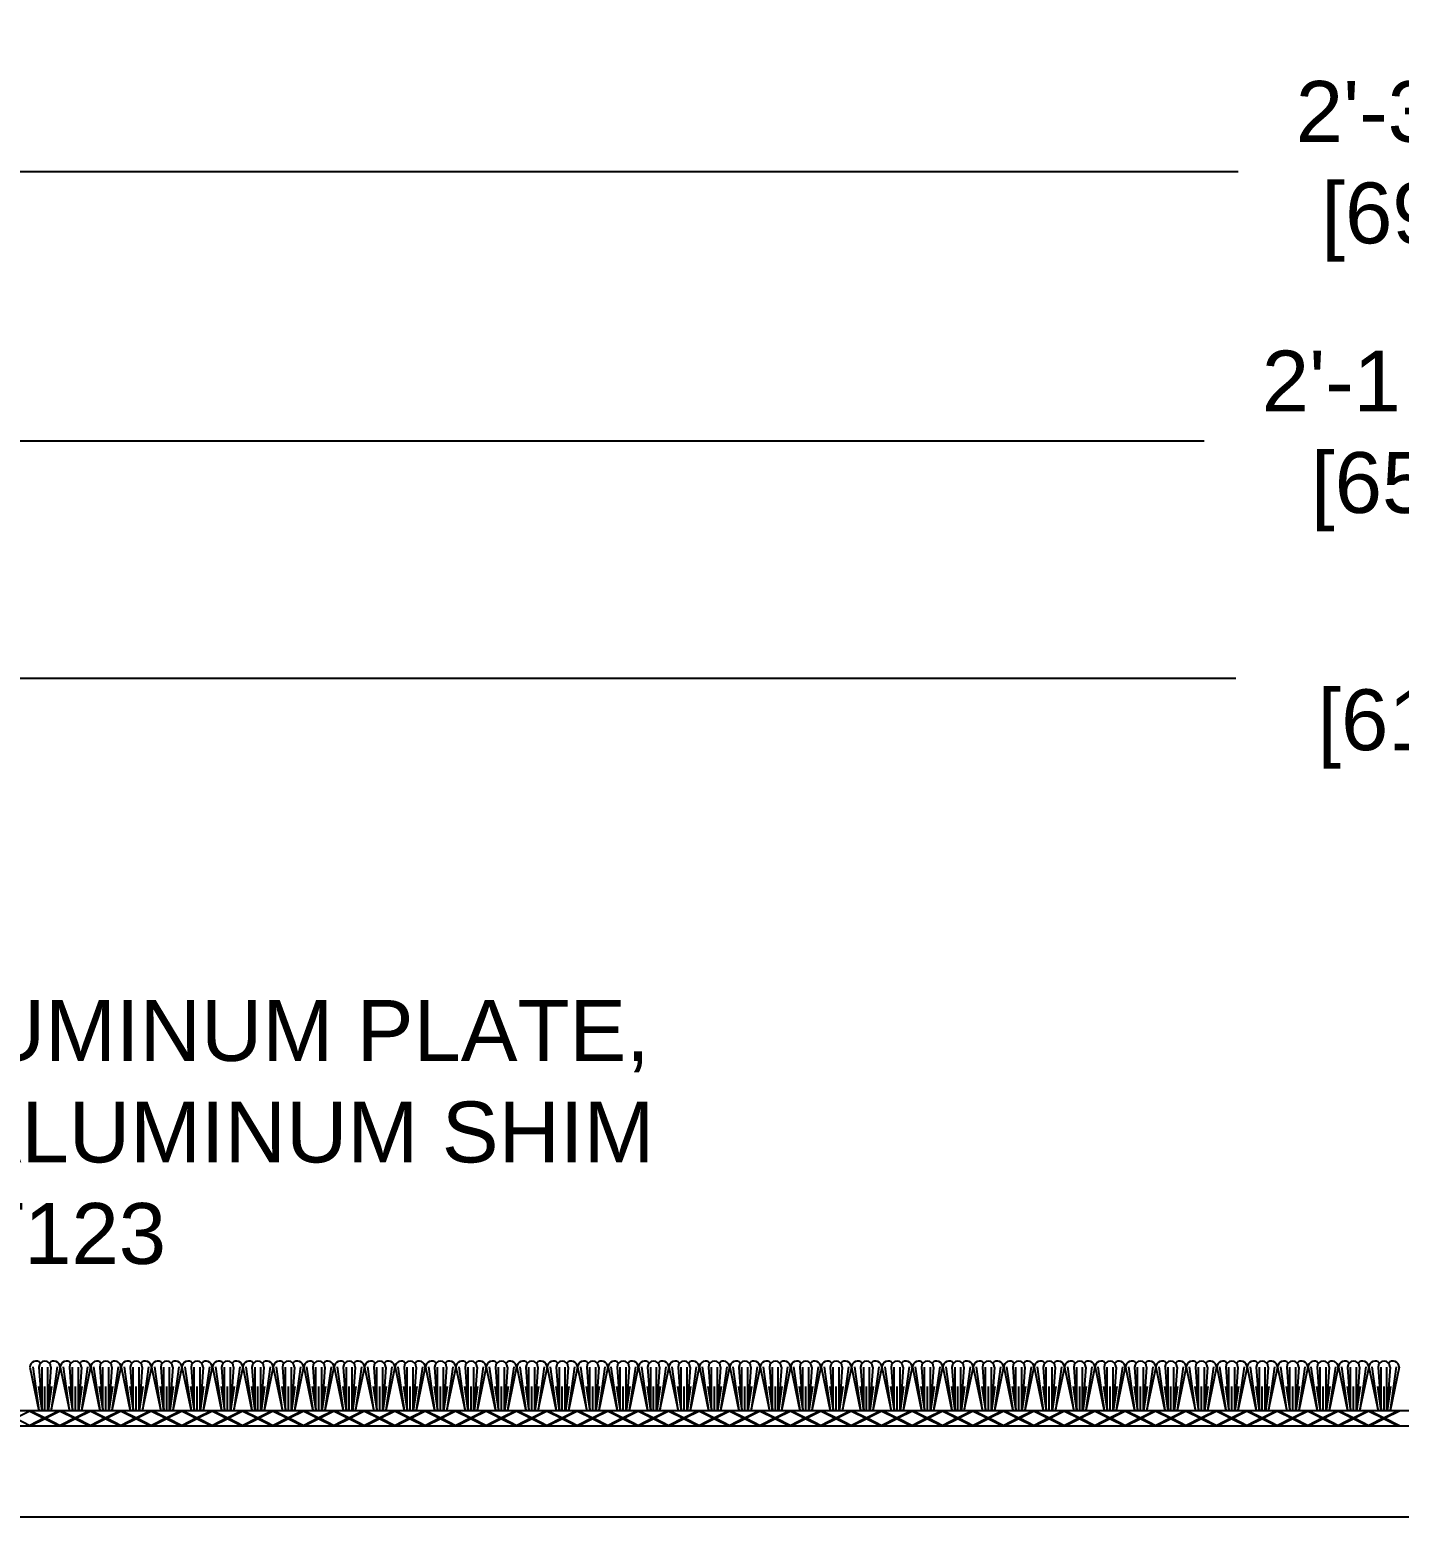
# Model space of a CAD drawing. Header units: inches. Extents: x -6.4 to 63.4, y -1.5 to 12.
# Drawn here: x 5.98 to 11.6, y 3.93 to 10.04 of the extents above; entities that cross this region are included whole.
import ezdxf

# ---------------------------------------------------------------- set-up
doc = ezdxf.new("R2010")
doc.units = ezdxf.units.IN
doc.header["$MEASUREMENT"] = 0
for name, color, linetype in [('Conditions', 1, 'Continuous'), ('Dimensions', 3, 'Continuous'), ('Metals', 7, 'Continuous'), ('Text', 2, 'Continuous')]:
    doc.layers.add(name, color=color, linetype=linetype)
doc.styles.add('ARIAL', font='arial.ttf')
doc.dimstyles.new('Arial', dxfattribs={"dimtxt": 0.25, "dimasz": 0.25, "dimexe": 0.25, "dimexo": 0.25, "dimgap": 0.25, "dimtad": 0, "dimtih": 1, "dimtoh": 1, "dimdec": 4, "dimzin": 0, "dimdsep": 46, "dimlunit": 4, "dimtxsty": 'ARIAL', "dimcen": 0.25, "dimadec": 0, "dimazin": 0, "dimtfac": 1, "dimtdec": 4, "dimtofl": 0, "dimtmove": 0, "dimatfit": 3, "dimfxl": 0, "dimfrac": 2, "dimtolj": 1, "dimtzin": 0, "dimarcsym": 0})

# ---------------------------------------------------------------- blocks, each defined once
blk = doc.blocks.new('*D14')
at = {"layer": 'Defpoints', "color": 0}
for p in [(25.4536, 9.4565), (-1.7458, 4.4823), (25.4536, 4.4823)]:
    blk.add_point(p, dxfattribs=at)
at = {"layer": 'Dimensions', "color": 0, "lineweight": -2}
for p, q in [((-1.7458, 4.7323), (-1.7458, 9.7065)), ((25.4536, 4.7323), (25.4536, 9.7065)), ((-1.4958, 9.4565), (10.9417, 9.4565)), ((25.2036, 9.4565), (12.8873, 9.4565))]:
    blk.add_line(p, q, dxfattribs=at)
at = {"layer": 'Dimensions', "color": 0}
for points in [[(-1.4958, 9.4981), (-1.4958, 9.4148), (-1.7458, 9.4565)], [(25.2036, 9.4981), (25.2036, 9.4148), (25.4536, 9.4565)]]:
    blk.add_solid(points, dxfattribs=at)
at = {"layer": 'Dimensions', "color": 0, "insert": (11.9145, 9.4565), "char_height": 0.25, "attachment_point": 5, "style": 'ARIAL'}
blk.add_mtext('\\A1;2\'-3 3/16"\\P [691mm]', dxfattribs=at)
blk = doc.blocks.new('*D18')
at = {"layer": 'Defpoints', "color": 0}
for p in [(-0.9999, 8.3494), (-0.9999, 4.4773), (24.7077, 4.4773)]:
    blk.add_point(p, dxfattribs=at)
at = {"layer": 'Dimensions', "color": 0, "lineweight": -2}
for p, q in [((-0.9999, 4.7273), (-0.9999, 8.5994)), ((24.7077, 4.7273), (24.7077, 8.5994)), ((-0.7499, 8.3494), (10.8021, 8.3494)), ((24.4577, 8.3494), (12.942, 8.3494))]:
    blk.add_line(p, q, dxfattribs=at)
at = {"layer": 'Dimensions', "color": 0}
for points in [[(-0.7499, 8.391), (-0.7499, 8.3077), (-0.9999, 8.3494)], [(24.4577, 8.391), (24.4577, 8.3077), (24.7077, 8.3494)]]:
    blk.add_solid(points, dxfattribs=at)
at = {"layer": 'Dimensions', "color": 0, "insert": (11.872, 8.3494), "char_height": 0.25, "attachment_point": 5, "style": 'ARIAL'}
blk.add_mtext('\\A1;2\'-1 11/16"\\P [653mm]', dxfattribs=at)
blk = doc.blocks.new('*D21')
at = {"layer": 'Defpoints', "color": 0}
for p in [(23.8539, 7.3752), (-0.1461, 4.4773), (23.8539, 4.4773)]:
    blk.add_point(p, dxfattribs=at)
at = {"layer": 'Dimensions', "color": 0, "lineweight": -2}
for p, q in [((-0.1461, 4.7273), (-0.1461, 7.6252)), ((23.8539, 4.7273), (23.8539, 7.6252)), ((0.1039, 7.3752), (10.9316, 7.3752)), ((23.6039, 7.3752), (12.8646, 7.3752))]:
    blk.add_line(p, q, dxfattribs=at)
at = {"layer": 'Dimensions', "color": 0}
for points in [[(0.1039, 7.4168), (0.1039, 7.3335), (-0.1461, 7.3752)], [(23.6039, 7.4168), (23.6039, 7.3335), (23.8539, 7.3752)]]:
    blk.add_solid(points, dxfattribs=at)
at = {"layer": 'Dimensions', "color": 0, "insert": (11.8981, 7.3752), "char_height": 0.25, "attachment_point": 5, "style": 'ARIAL'}
blk.add_mtext("\\A1;2'\\P [610mm]", dxfattribs=at)
blk = doc.blocks.new('*U35')
for p, q in [((24, 0.0625), (0, 0.0625)), ((6.1295, 0.0625), (6.1875, 0.0335)), ((6.2455, 0.0625), (6.1875, 0.0335)), ((6.2545, 0.0625), (6.3125, 0.0335)), ((6.3705, 0.0625), (6.3125, 0.0335)), ((6.3795, 0.0625), (6.4375, 0.0335)), ((6.4955, 0.0625), (6.4375, 0.0335)), ((6.5045, 0.0625), (6.5625, 0.0335)), ((6.6205, 0.0625), (6.5625, 0.0335)), ((6.6295, 0.0625), (6.6875, 0.0335)), ((6.7455, 0.0625), (6.6875, 0.0335)), ((6.7545, 0.0625), (6.8125, 0.0335)), ((6.8705, 0.0625), (6.8125, 0.0335)), ((6.8795, 0.0625), (6.9375, 0.0335)), ((6.9955, 0.0625), (6.9375, 0.0335)), ((7.0045, 0.0625), (7.0625, 0.0335)), ((7.1205, 0.0625), (7.0625, 0.0335)), ((7.1295, 0.0625), (7.1875, 0.0335)), ((7.2455, 0.0625), (7.1875, 0.0335)), ((7.2545, 0.0625), (7.3125, 0.0335)), ((7.3705, 0.0625), (7.3125, 0.0335)), ((7.3795, 0.0625), (7.4375, 0.0335)), ((7.4955, 0.0625), (7.4375, 0.0335)), ((7.5045, 0.0625), (7.5625, 0.0335)), ((7.6205, 0.0625), (7.5625, 0.0335)), ((7.6295, 0.0625), (7.6875, 0.0335)), ((7.7455, 0.0625), (7.6875, 0.0335)), ((7.7545, 0.0625), (7.8125, 0.0335)), ((7.8705, 0.0625), (7.8125, 0.0335)), ((7.8795, 0.0625), (7.9375, 0.0335)), ((7.9955, 0.0625), (7.9375, 0.0335)), ((8.0045, 0.0625), (8.0625, 0.0335)), ((8.1205, 0.0625), (8.0625, 0.0335)), ((8.1295, 0.0625), (8.1875, 0.0335)), ((8.2455, 0.0625), (8.1875, 0.0335)), ((8.2545, 0.0625), (8.3125, 0.0335)), ((8.3705, 0.0625), (8.3125, 0.0335)), ((8.3795, 0.0625), (8.4375, 0.0335)), ((8.4955, 0.0625), (8.4375, 0.0335)), ((8.5045, 0.0625), (8.5625, 0.0335)), ((8.6205, 0.0625), (8.5625, 0.0335)), ((8.6295, 0.0625), (8.6875, 0.0335)), ((8.7455, 0.0625), (8.6875, 0.0335)), ((8.7545, 0.0625), (8.8125, 0.0335)), ((8.8705, 0.0625), (8.8125, 0.0335)), ((8.8795, 0.0625), (8.9375, 0.0335)), ((8.9955, 0.0625), (8.9375, 0.0335)), ((9.0045, 0.0625), (9.0625, 0.0335)), ((9.1205, 0.0625), (9.0625, 0.0335)), ((9.1295, 0.0625), (9.1875, 0.0335)), ((9.2455, 0.0625), (9.1875, 0.0335)), ((9.2545, 0.0625), (9.3125, 0.0335)), ((9.3705, 0.0625), (9.3125, 0.0335)), ((9.3795, 0.0625), (9.4375, 0.0335)), ((9.4955, 0.0625), (9.4375, 0.0335)), ((9.5045, 0.0625), (9.5625, 0.0335)), ((9.6205, 0.0625), (9.5625, 0.0335)), ((9.6295, 0.0625), (9.6875, 0.0335)), ((9.7455, 0.0625), (9.6875, 0.0335)), ((9.7545, 0.0625), (9.8125, 0.0335)), ((9.8705, 0.0625), (9.8125, 0.0335)), ((9.8795, 0.0625), (9.9375, 0.0335)), ((9.9955, 0.0625), (9.9375, 0.0335)), ((10.0045, 0.0625), (10.0625, 0.0335)), ((10.1205, 0.0625), (10.0625, 0.0335)), ((10.1295, 0.0625), (10.1875, 0.0335)), ((10.2455, 0.0625), (10.1875, 0.0335)), ((10.2545, 0.0625), (10.3125, 0.0335)), ((10.3705, 0.0625), (10.3125, 0.0335)), ((10.3795, 0.0625), (10.4375, 0.0335)), ((10.4955, 0.0625), (10.4375, 0.0335)), ((10.5045, 0.0625), (10.5625, 0.0335)), ((10.6205, 0.0625), (10.5625, 0.0335)), ((10.6295, 0.0625), (10.6875, 0.0335)), ((10.7455, 0.0625), (10.6875, 0.0335)), ((10.7545, 0.0625), (10.8125, 0.0335)), ((10.8705, 0.0625), (10.8125, 0.0335)), ((10.8795, 0.0625), (10.9375, 0.0335)), ((10.9955, 0.0625), (10.9375, 0.0335)), ((11.0045, 0.0625), (11.0625, 0.0335)), ((11.1205, 0.0625), (11.0625, 0.0335)), ((11.1295, 0.0625), (11.1875, 0.0335)), ((11.2455, 0.0625), (11.1875, 0.0335)), ((11.2545, 0.0625), (11.3125, 0.0335)), ((11.3705, 0.0625), (11.3125, 0.0335)), ((11.3795, 0.0625), (11.4375, 0.0335)), ((11.4955, 0.0625), (11.4375, 0.0335)), ((11.5045, 0.0625), (11.5625, 0.0335)), ((11.6205, 0.0625), (11.5625, 0.0335)), ((11.6295, 0.0625), (11.6875, 0.0335)), ((11.7455, 0.0625), (11.6875, 0.0335)), ((0, 0), (24, 0)), ((6.125, 0.0603), (6.067, 0.0312)), ((6.067, 0.0312), (6.125, 0.0022)), ((6.125, 0.0603), (6.183, 0.0312)), ((6.183, 0.0312), (6.125, 0.0022)), ((6.1875, 0.029), (6.1295, 0)), ((6.1875, 0.029), (6.2455, 0)), ((6.25, 0.0603), (6.192, 0.0312)), ((6.192, 0.0312), (6.25, 0.0022)), ((6.25, 0.0603), (6.308, 0.0312)), ((6.308, 0.0312), (6.25, 0.0022)), ((6.3125, 0.029), (6.2545, 0)), ((6.3125, 0.029), (6.3705, 0)), ((6.375, 0.0603), (6.317, 0.0312)), ((6.317, 0.0312), (6.375, 0.0022)), ((6.375, 0.0603), (6.433, 0.0312)), ((6.433, 0.0312), (6.375, 0.0022)), ((6.4375, 0.029), (6.3795, 0)), ((6.4375, 0.029), (6.4955, 0)), ((6.5, 0.0603), (6.442, 0.0312)), ((6.442, 0.0312), (6.5, 0.0022)), ((6.5, 0.0603), (6.558, 0.0312)), ((6.558, 0.0312), (6.5, 0.0022)), ((6.5625, 0.029), (6.5045, 0)), ((6.5625, 0.029), (6.6205, 0)), ((6.625, 0.0603), (6.567, 0.0312)), ((6.567, 0.0312), (6.625, 0.0022)), ((6.625, 0.0603), (6.683, 0.0312)), ((6.683, 0.0312), (6.625, 0.0022)), ((6.6875, 0.029), (6.6295, 0)), ((6.6875, 0.029), (6.7455, 0)), ((6.75, 0.0603), (6.692, 0.0312)), ((6.692, 0.0312), (6.75, 0.0022)), ((6.75, 0.0603), (6.808, 0.0312)), ((6.808, 0.0312), (6.75, 0.0022)), ((6.8125, 0.029), (6.7545, 0)), ((6.8125, 0.029), (6.8705, 0)), ((6.875, 0.0603), (6.817, 0.0312)), ((6.817, 0.0312), (6.875, 0.0022)), ((6.875, 0.0603), (6.933, 0.0312)), ((6.933, 0.0312), (6.875, 0.0022)), ((6.9375, 0.029), (6.8795, 0)), ((6.9375, 0.029), (6.9955, 0)), ((7, 0.0603), (6.942, 0.0312)), ((6.942, 0.0312), (7, 0.0022)), ((7, 0.0603), (7.058, 0.0312)), ((7.058, 0.0312), (7, 0.0022)), ((7.0625, 0.029), (7.0045, 0)), ((7.0625, 0.029), (7.1205, 0)), ((7.125, 0.0603), (7.067, 0.0312)), ((7.067, 0.0312), (7.125, 0.0022)), ((7.125, 0.0603), (7.183, 0.0312)), ((7.183, 0.0312), (7.125, 0.0022)), ((7.1875, 0.029), (7.1295, 0)), ((7.1875, 0.029), (7.2455, 0)), ((7.25, 0.0603), (7.192, 0.0312)), ((7.192, 0.0312), (7.25, 0.0022)), ((7.25, 0.0603), (7.308, 0.0312)), ((7.308, 0.0312), (7.25, 0.0022)), ((7.3125, 0.029), (7.2545, 0)), ((7.3125, 0.029), (7.3705, 0)), ((7.375, 0.0603), (7.317, 0.0312)), ((7.317, 0.0312), (7.375, 0.0022)), ((7.375, 0.0603), (7.433, 0.0312)), ((7.433, 0.0312), (7.375, 0.0022)), ((7.4375, 0.029), (7.3795, 0)), ((7.4375, 0.029), (7.4955, 0)), ((7.5, 0.0603), (7.442, 0.0312)), ((7.442, 0.0312), (7.5, 0.0022)), ((7.5, 0.0603), (7.558, 0.0312)), ((7.558, 0.0312), (7.5, 0.0022)), ((7.5625, 0.029), (7.5045, 0)), ((7.5625, 0.029), (7.6205, 0)), ((7.625, 0.0603), (7.567, 0.0312)), ((7.567, 0.0312), (7.625, 0.0022)), ((7.625, 0.0603), (7.683, 0.0312)), ((7.683, 0.0312), (7.625, 0.0022)), ((7.6875, 0.029), (7.6295, 0)), ((7.6875, 0.029), (7.7455, 0)), ((7.75, 0.0603), (7.692, 0.0312)), ((7.692, 0.0312), (7.75, 0.0022)), ((7.75, 0.0603), (7.808, 0.0312)), ((7.808, 0.0312), (7.75, 0.0022)), ((7.8125, 0.029), (7.7545, 0)), ((7.8125, 0.029), (7.8705, 0)), ((7.875, 0.0603), (7.817, 0.0312)), ((7.817, 0.0312), (7.875, 0.0022)), ((7.875, 0.0603), (7.933, 0.0312)), ((7.933, 0.0312), (7.875, 0.0022)), ((7.9375, 0.029), (7.8795, 0)), ((7.9375, 0.029), (7.9955, 0)), ((8, 0.0603), (7.942, 0.0312)), ((7.942, 0.0312), (8, 0.0022)), ((8, 0.0603), (8.058, 0.0312)), ((8.058, 0.0312), (8, 0.0022)), ((8.0625, 0.029), (8.0045, 0)), ((8.0625, 0.029), (8.1205, 0)), ((8.125, 0.0603), (8.067, 0.0312)), ((8.067, 0.0312), (8.125, 0.0022)), ((8.125, 0.0603), (8.183, 0.0312)), ((8.183, 0.0312), (8.125, 0.0022)), ((8.1875, 0.029), (8.1295, 0)), ((8.1875, 0.029), (8.2455, 0)), ((8.25, 0.0603), (8.192, 0.0312)), ((8.192, 0.0312), (8.25, 0.0022)), ((8.25, 0.0603), (8.308, 0.0312)), ((8.308, 0.0312), (8.25, 0.0022)), ((8.3125, 0.029), (8.2545, 0)), ((8.3125, 0.029), (8.3705, 0)), ((8.375, 0.0603), (8.317, 0.0312)), ((8.317, 0.0312), (8.375, 0.0022)), ((8.375, 0.0603), (8.433, 0.0312)), ((8.433, 0.0312), (8.375, 0.0022)), ((8.4375, 0.029), (8.3795, 0)), ((8.4375, 0.029), (8.4955, 0)), ((8.5, 0.0603), (8.442, 0.0312)), ((8.442, 0.0312), (8.5, 0.0022)), ((8.5, 0.0603), (8.558, 0.0312)), ((8.558, 0.0312), (8.5, 0.0022)), ((8.5625, 0.029), (8.5045, 0)), ((8.5625, 0.029), (8.6205, 0)), ((8.625, 0.0603), (8.567, 0.0312)), ((8.567, 0.0312), (8.625, 0.0022)), ((8.625, 0.0603), (8.683, 0.0312)), ((8.683, 0.0312), (8.625, 0.0022)), ((8.6875, 0.029), (8.6295, 0)), ((8.6875, 0.029), (8.7455, 0)), ((8.75, 0.0603), (8.692, 0.0312)), ((8.692, 0.0312), (8.75, 0.0022)), ((8.75, 0.0603), (8.808, 0.0312)), ((8.808, 0.0312), (8.75, 0.0022)), ((8.8125, 0.029), (8.7545, 0)), ((8.8125, 0.029), (8.8705, 0)), ((8.875, 0.0603), (8.817, 0.0312)), ((8.817, 0.0312), (8.875, 0.0022)), ((8.875, 0.0603), (8.933, 0.0312)), ((8.933, 0.0312), (8.875, 0.0022)), ((8.9375, 0.029), (8.8795, 0)), ((8.9375, 0.029), (8.9955, 0)), ((9, 0.0603), (8.942, 0.0312)), ((8.942, 0.0312), (9, 0.0022)), ((9, 0.0603), (9.058, 0.0312)), ((9.058, 0.0312), (9, 0.0022)), ((9.0625, 0.029), (9.0045, 0)), ((9.0625, 0.029), (9.1205, 0)), ((9.125, 0.0603), (9.067, 0.0312)), ((9.067, 0.0312), (9.125, 0.0022)), ((9.125, 0.0603), (9.183, 0.0312)), ((9.183, 0.0312), (9.125, 0.0022)), ((9.1875, 0.029), (9.1295, 0)), ((9.1875, 0.029), (9.2455, 0)), ((9.25, 0.0603), (9.192, 0.0312)), ((9.192, 0.0312), (9.25, 0.0022)), ((9.25, 0.0603), (9.308, 0.0312)), ((9.308, 0.0312), (9.25, 0.0022)), ((9.3125, 0.029), (9.2545, 0)), ((9.3125, 0.029), (9.3705, 0)), ((9.375, 0.0603), (9.317, 0.0312)), ((9.317, 0.0312), (9.375, 0.0022)), ((9.375, 0.0603), (9.433, 0.0312)), ((9.433, 0.0312), (9.375, 0.0022)), ((9.4375, 0.029), (9.3795, 0)), ((9.4375, 0.029), (9.4955, 0)), ((9.5, 0.0603), (9.442, 0.0312)), ((9.442, 0.0312), (9.5, 0.0022)), ((9.5, 0.0603), (9.558, 0.0312)), ((9.558, 0.0312), (9.5, 0.0022)), ((9.5625, 0.029), (9.5045, 0)), ((9.5625, 0.029), (9.6205, 0)), ((9.625, 0.0603), (9.567, 0.0312)), ((9.567, 0.0312), (9.625, 0.0022)), ((9.625, 0.0603), (9.683, 0.0312)), ((9.683, 0.0312), (9.625, 0.0022)), ((9.6875, 0.029), (9.6295, 0)), ((9.6875, 0.029), (9.7455, 0)), ((9.75, 0.0603), (9.692, 0.0312)), ((9.692, 0.0312), (9.75, 0.0022)), ((9.75, 0.0603), (9.808, 0.0312)), ((9.808, 0.0312), (9.75, 0.0022)), ((9.8125, 0.029), (9.7545, 0)), ((9.8125, 0.029), (9.8705, 0)), ((9.875, 0.0603), (9.817, 0.0312)), ((9.817, 0.0312), (9.875, 0.0022)), ((9.875, 0.0603), (9.933, 0.0312)), ((9.933, 0.0312), (9.875, 0.0022)), ((9.9375, 0.029), (9.8795, 0)), ((9.9375, 0.029), (9.9955, 0)), ((10, 0.0603), (9.942, 0.0312)), ((9.942, 0.0312), (10, 0.0022)), ((10, 0.0603), (10.058, 0.0312)), ((10.058, 0.0312), (10, 0.0022)), ((10.0625, 0.029), (10.0045, 0)), ((10.0625, 0.029), (10.1205, 0)), ((10.125, 0.0603), (10.067, 0.0312)), ((10.067, 0.0312), (10.125, 0.0022)), ((10.125, 0.0603), (10.183, 0.0312)), ((10.183, 0.0312), (10.125, 0.0022)), ((10.1875, 0.029), (10.1295, 0)), ((10.1875, 0.029), (10.2455, 0)), ((10.25, 0.0603), (10.192, 0.0312)), ((10.192, 0.0312), (10.25, 0.0022)), ((10.25, 0.0603), (10.308, 0.0312)), ((10.308, 0.0312), (10.25, 0.0022)), ((10.3125, 0.029), (10.2545, 0)), ((10.3125, 0.029), (10.3705, 0)), ((10.375, 0.0603), (10.317, 0.0312)), ((10.317, 0.0312), (10.375, 0.0022)), ((10.375, 0.0603), (10.433, 0.0312)), ((10.433, 0.0312), (10.375, 0.0022)), ((10.4375, 0.029), (10.3795, 0)), ((10.4375, 0.029), (10.4955, 0)), ((10.5, 0.0603), (10.442, 0.0312)), ((10.442, 0.0312), (10.5, 0.0022)), ((10.5, 0.0603), (10.558, 0.0312)), ((10.558, 0.0312), (10.5, 0.0022)), ((10.5625, 0.029), (10.5045, 0)), ((10.5625, 0.029), (10.6205, 0)), ((10.625, 0.0603), (10.567, 0.0312)), ((10.567, 0.0312), (10.625, 0.0022)), ((10.625, 0.0603), (10.683, 0.0312)), ((10.683, 0.0312), (10.625, 0.0022)), ((10.6875, 0.029), (10.6295, 0)), ((10.6875, 0.029), (10.7455, 0)), ((10.75, 0.0603), (10.692, 0.0312)), ((10.692, 0.0312), (10.75, 0.0022)), ((10.75, 0.0603), (10.808, 0.0312)), ((10.808, 0.0312), (10.75, 0.0022)), ((10.8125, 0.029), (10.7545, 0)), ((10.8125, 0.029), (10.8705, 0)), ((10.875, 0.0603), (10.817, 0.0312)), ((10.817, 0.0312), (10.875, 0.0022)), ((10.875, 0.0603), (10.933, 0.0312)), ((10.933, 0.0312), (10.875, 0.0022)), ((10.9375, 0.029), (10.8795, 0)), ((10.9375, 0.029), (10.9955, 0)), ((11, 0.0603), (10.942, 0.0312)), ((10.942, 0.0312), (11, 0.0022)), ((11, 0.0603), (11.058, 0.0312)), ((11.058, 0.0312), (11, 0.0022)), ((11.0625, 0.029), (11.0045, 0)), ((11.0625, 0.029), (11.1205, 0)), ((11.125, 0.0603), (11.067, 0.0312)), ((11.067, 0.0312), (11.125, 0.0022)), ((11.125, 0.0603), (11.183, 0.0312)), ((11.183, 0.0312), (11.125, 0.0022)), ((11.1875, 0.029), (11.1295, 0)), ((11.1875, 0.029), (11.2455, 0)), ((11.25, 0.0603), (11.192, 0.0312)), ((11.192, 0.0312), (11.25, 0.0022)), ((11.25, 0.0603), (11.308, 0.0312)), ((11.308, 0.0312), (11.25, 0.0022)), ((11.3125, 0.029), (11.2545, 0)), ((11.3125, 0.029), (11.3705, 0)), ((11.375, 0.0603), (11.317, 0.0312)), ((11.317, 0.0312), (11.375, 0.0022)), ((11.375, 0.0603), (11.433, 0.0312)), ((11.433, 0.0312), (11.375, 0.0022)), ((11.4375, 0.029), (11.3795, 0)), ((11.4375, 0.029), (11.4955, 0)), ((11.5, 0.0603), (11.442, 0.0312)), ((11.442, 0.0312), (11.5, 0.0022)), ((11.5, 0.0603), (11.558, 0.0312)), ((11.558, 0.0312), (11.5, 0.0022)), ((11.5625, 0.029), (11.5045, 0)), ((11.5625, 0.029), (11.6205, 0)), ((11.625, 0.0603), (11.567, 0.0312)), ((11.567, 0.0312), (11.625, 0.0022)), ((11.625, 0.0603), (11.683, 0.0312)), ((11.683, 0.0312), (11.625, 0.0022)), ((11.6875, 0.029), (11.6295, 0)), ((11.6875, 0.029), (11.7455, 0)), ((11.75, 0.0603), (11.692, 0.0312)), ((11.692, 0.0312), (11.75, 0.0022))]:
    blk.add_line(p, q)
for points in [[(6.1249, 0.2412), (6.1623, 0.0625)], [(6.1369, 0.243), (6.1619, 0.0642)], [(6.1624, 0.2412), (6.1749, 0.0625)], [(6.1749, 0.0625), (6.1749, 0.2412)], [(6.1992, 0.0625), (6.1992, 0.2412)], [(6.2117, 0.2412), (6.1992, 0.0625)], [(6.2492, 0.2412), (6.2118, 0.0625)], [(6.2372, 0.243), (6.2122, 0.0642)], [(6.2499, 0.2412), (6.2873, 0.0625)], [(6.2619, 0.243), (6.2869, 0.0642)], [(6.2874, 0.2412), (6.2999, 0.0625)], [(6.2999, 0.0625), (6.2999, 0.2412)], [(6.3242, 0.0625), (6.3242, 0.2412)], [(6.3367, 0.2412), (6.3242, 0.0625)], [(6.3742, 0.2412), (6.3368, 0.0625)], [(6.3622, 0.243), (6.3372, 0.0642)], [(6.3749, 0.2412), (6.4123, 0.0625)], [(6.3869, 0.243), (6.4119, 0.0642)], [(6.4124, 0.2412), (6.4249, 0.0625)], [(6.4249, 0.0625), (6.4249, 0.2412)], [(6.4492, 0.0625), (6.4492, 0.2412)], [(6.4617, 0.2412), (6.4492, 0.0625)], [(6.4992, 0.2412), (6.4618, 0.0625)], [(6.4872, 0.243), (6.4622, 0.0642)], [(6.4999, 0.2412), (6.5373, 0.0625)], [(6.5119, 0.243), (6.5369, 0.0642)], [(6.5374, 0.2412), (6.5499, 0.0625)], [(6.5499, 0.0625), (6.5499, 0.2412)], [(6.5742, 0.0625), (6.5742, 0.2412)], [(6.5867, 0.2412), (6.5742, 0.0625)], [(6.6242, 0.2412), (6.5868, 0.0625)], [(6.6122, 0.243), (6.5872, 0.0642)], [(6.6249, 0.2412), (6.6623, 0.0625)], [(6.6369, 0.243), (6.6619, 0.0642)], [(6.6624, 0.2412), (6.6749, 0.0625)], [(6.6749, 0.0625), (6.6749, 0.2412)], [(6.6992, 0.0625), (6.6992, 0.2412)], [(6.7117, 0.2412), (6.6992, 0.0625)], [(6.7492, 0.2412), (6.7118, 0.0625)], [(6.7372, 0.243), (6.7122, 0.0642)], [(6.7499, 0.2412), (6.7873, 0.0625)], [(6.7619, 0.243), (6.7869, 0.0642)], [(6.7874, 0.2412), (6.7999, 0.0625)], [(6.7999, 0.0625), (6.7999, 0.2412)], [(6.8242, 0.0625), (6.8242, 0.2412)], [(6.8367, 0.2412), (6.8242, 0.0625)], [(6.8742, 0.2412), (6.8368, 0.0625)], [(6.8622, 0.243), (6.8372, 0.0642)], [(6.8749, 0.2412), (6.9123, 0.0625)], [(6.8869, 0.243), (6.9119, 0.0642)], [(6.9124, 0.2412), (6.9249, 0.0625)], [(6.9249, 0.0625), (6.9249, 0.2412)], [(6.9492, 0.0625), (6.9492, 0.2412)], [(6.9617, 0.2412), (6.9492, 0.0625)], [(6.9992, 0.2412), (6.9618, 0.0625)], [(6.9872, 0.243), (6.9622, 0.0642)], [(6.9999, 0.2412), (7.0373, 0.0625)], [(7.0119, 0.243), (7.0369, 0.0642)], [(7.0374, 0.2412), (7.0499, 0.0625)], [(7.0499, 0.0625), (7.0499, 0.2412)], [(7.0742, 0.0625), (7.0742, 0.2412)], [(7.0867, 0.2412), (7.0742, 0.0625)], [(7.1242, 0.2412), (7.0868, 0.0625)], [(7.1122, 0.243), (7.0872, 0.0642)], [(7.1249, 0.2412), (7.1623, 0.0625)], [(7.1369, 0.243), (7.1619, 0.0642)], [(7.1624, 0.2412), (7.1749, 0.0625)], [(7.1749, 0.0625), (7.1749, 0.2412)], [(7.1992, 0.0625), (7.1992, 0.2412)], [(7.2117, 0.2412), (7.1992, 0.0625)], [(7.2492, 0.2412), (7.2118, 0.0625)], [(7.2372, 0.243), (7.2122, 0.0642)], [(7.2499, 0.2412), (7.2873, 0.0625)], [(7.2619, 0.243), (7.2869, 0.0642)], [(7.2874, 0.2412), (7.2999, 0.0625)], [(7.2999, 0.0625), (7.2999, 0.2412)], [(7.3242, 0.0625), (7.3242, 0.2412)], [(7.3367, 0.2412), (7.3242, 0.0625)], [(7.3742, 0.2412), (7.3368, 0.0625)], [(7.3622, 0.243), (7.3372, 0.0642)], [(7.3749, 0.2412), (7.4123, 0.0625)], [(7.3869, 0.243), (7.4119, 0.0642)], [(7.4124, 0.2412), (7.4249, 0.0625)], [(7.4249, 0.0625), (7.4249, 0.2412)], [(7.4492, 0.0625), (7.4492, 0.2412)], [(7.4617, 0.2412), (7.4492, 0.0625)], [(7.4992, 0.2412), (7.4618, 0.0625)], [(7.4872, 0.243), (7.4622, 0.0642)], [(7.4999, 0.2412), (7.5373, 0.0625)], [(7.5119, 0.243), (7.5369, 0.0642)], [(7.5374, 0.2412), (7.5499, 0.0625)], [(7.5499, 0.0625), (7.5499, 0.2412)], [(7.5742, 0.0625), (7.5742, 0.2412)], [(7.5867, 0.2412), (7.5742, 0.0625)], [(7.6242, 0.2412), (7.5868, 0.0625)], [(7.6122, 0.243), (7.5872, 0.0642)], [(7.6249, 0.2412), (7.6623, 0.0625)], [(7.6369, 0.243), (7.6619, 0.0642)], [(7.6624, 0.2412), (7.6749, 0.0625)], [(7.6749, 0.0625), (7.6749, 0.2412)], [(7.6992, 0.0625), (7.6992, 0.2412)], [(7.7117, 0.2412), (7.6992, 0.0625)], [(7.7492, 0.2412), (7.7118, 0.0625)], [(7.7372, 0.243), (7.7122, 0.0642)], [(7.7499, 0.2412), (7.7873, 0.0625)], [(7.7619, 0.243), (7.7869, 0.0642)], [(7.7874, 0.2412), (7.7999, 0.0625)], [(7.7999, 0.0625), (7.7999, 0.2412)], [(7.8242, 0.0625), (7.8242, 0.2412)], [(7.8367, 0.2412), (7.8242, 0.0625)], [(7.8742, 0.2412), (7.8368, 0.0625)], [(7.8622, 0.243), (7.8372, 0.0642)], [(7.8749, 0.2412), (7.9123, 0.0625)], [(7.8869, 0.243), (7.9119, 0.0642)], [(7.9124, 0.2412), (7.9249, 0.0625)], [(7.9249, 0.0625), (7.9249, 0.2412)], [(7.9492, 0.0625), (7.9492, 0.2412)], [(7.9617, 0.2412), (7.9492, 0.0625)], [(7.9992, 0.2412), (7.9618, 0.0625)], [(7.9872, 0.243), (7.9622, 0.0642)], [(7.9999, 0.2412), (8.0373, 0.0625)], [(8.0119, 0.243), (8.0369, 0.0642)], [(8.0374, 0.2412), (8.0499, 0.0625)], [(8.0499, 0.0625), (8.0499, 0.2412)], [(8.0742, 0.0625), (8.0742, 0.2412)], [(8.0867, 0.2412), (8.0742, 0.0625)], [(8.1242, 0.2412), (8.0868, 0.0625)], [(8.1122, 0.243), (8.0872, 0.0642)], [(8.1249, 0.2412), (8.1623, 0.0625)], [(8.1369, 0.243), (8.1619, 0.0642)], [(8.1624, 0.2412), (8.1749, 0.0625)], [(8.1749, 0.0625), (8.1749, 0.2412)], [(8.1992, 0.0625), (8.1992, 0.2412)], [(8.2117, 0.2412), (8.1992, 0.0625)], [(8.2492, 0.2412), (8.2118, 0.0625)], [(8.2372, 0.243), (8.2122, 0.0642)], [(8.2499, 0.2412), (8.2873, 0.0625)], [(8.2619, 0.243), (8.2869, 0.0642)], [(8.2874, 0.2412), (8.2999, 0.0625)], [(8.2999, 0.0625), (8.2999, 0.2412)], [(8.3242, 0.0625), (8.3242, 0.2412)], [(8.3367, 0.2412), (8.3242, 0.0625)], [(8.3742, 0.2412), (8.3368, 0.0625)], [(8.3622, 0.243), (8.3372, 0.0642)], [(8.3749, 0.2412), (8.4123, 0.0625)], [(8.3869, 0.243), (8.4119, 0.0642)], [(8.4124, 0.2412), (8.4249, 0.0625)], [(8.4249, 0.0625), (8.4249, 0.2412)], [(8.4492, 0.0625), (8.4492, 0.2412)], [(8.4617, 0.2412), (8.4492, 0.0625)], [(8.4992, 0.2412), (8.4618, 0.0625)], [(8.4872, 0.243), (8.4622, 0.0642)], [(8.4999, 0.2412), (8.5373, 0.0625)], [(8.5119, 0.243), (8.5369, 0.0642)], [(8.5374, 0.2412), (8.5499, 0.0625)], [(8.5499, 0.0625), (8.5499, 0.2412)], [(8.5742, 0.0625), (8.5742, 0.2412)], [(8.5867, 0.2412), (8.5742, 0.0625)], [(8.6242, 0.2412), (8.5868, 0.0625)], [(8.6122, 0.243), (8.5872, 0.0642)], [(8.6249, 0.2412), (8.6623, 0.0625)], [(8.6369, 0.243), (8.6619, 0.0642)], [(8.6624, 0.2412), (8.6749, 0.0625)], [(8.6749, 0.0625), (8.6749, 0.2412)], [(8.6992, 0.0625), (8.6992, 0.2412)], [(8.7117, 0.2412), (8.6992, 0.0625)], [(8.7492, 0.2412), (8.7118, 0.0625)], [(8.7372, 0.243), (8.7122, 0.0642)], [(8.7499, 0.2412), (8.7873, 0.0625)], [(8.7619, 0.243), (8.7869, 0.0642)], [(8.7874, 0.2412), (8.7999, 0.0625)], [(8.7999, 0.0625), (8.7999, 0.2412)], [(8.8242, 0.0625), (8.8242, 0.2412)], [(8.8367, 0.2412), (8.8242, 0.0625)], [(8.8742, 0.2412), (8.8368, 0.0625)], [(8.8622, 0.243), (8.8372, 0.0642)], [(8.8749, 0.2412), (8.9123, 0.0625)], [(8.8869, 0.243), (8.9119, 0.0642)], [(8.9124, 0.2412), (8.9249, 0.0625)], [(8.9249, 0.0625), (8.9249, 0.2412)], [(8.9492, 0.0625), (8.9492, 0.2412)], [(8.9617, 0.2412), (8.9492, 0.0625)], [(8.9992, 0.2412), (8.9618, 0.0625)], [(8.9872, 0.243), (8.9622, 0.0642)], [(8.9999, 0.2412), (9.0373, 0.0625)], [(9.0119, 0.243), (9.0369, 0.0642)], [(9.0374, 0.2412), (9.0499, 0.0625)], [(9.0499, 0.0625), (9.0499, 0.2412)], [(9.0742, 0.0625), (9.0742, 0.2412)], [(9.0867, 0.2412), (9.0742, 0.0625)], [(9.1242, 0.2412), (9.0868, 0.0625)], [(9.1122, 0.243), (9.0872, 0.0642)], [(9.1249, 0.2412), (9.1623, 0.0625)], [(9.1369, 0.243), (9.1619, 0.0642)], [(9.1624, 0.2412), (9.1749, 0.0625)], [(9.1749, 0.0625), (9.1749, 0.2412)], [(9.1992, 0.0625), (9.1992, 0.2412)], [(9.2117, 0.2412), (9.1992, 0.0625)], [(9.2492, 0.2412), (9.2118, 0.0625)], [(9.2372, 0.243), (9.2122, 0.0642)], [(9.2499, 0.2412), (9.2873, 0.0625)], [(9.2619, 0.243), (9.2869, 0.0642)], [(9.2874, 0.2412), (9.2999, 0.0625)], [(9.2999, 0.0625), (9.2999, 0.2412)], [(9.3242, 0.0625), (9.3242, 0.2412)], [(9.3367, 0.2412), (9.3242, 0.0625)], [(9.3742, 0.2412), (9.3368, 0.0625)], [(9.3622, 0.243), (9.3372, 0.0642)], [(9.3749, 0.2412), (9.4123, 0.0625)], [(9.3869, 0.243), (9.4119, 0.0642)], [(9.4124, 0.2412), (9.4249, 0.0625)], [(9.4249, 0.0625), (9.4249, 0.2412)], [(9.4492, 0.0625), (9.4492, 0.2412)], [(9.4617, 0.2412), (9.4492, 0.0625)], [(9.4992, 0.2412), (9.4618, 0.0625)], [(9.4872, 0.243), (9.4622, 0.0642)], [(9.4999, 0.2412), (9.5373, 0.0625)], [(9.5119, 0.243), (9.5369, 0.0642)], [(9.5374, 0.2412), (9.5499, 0.0625)], [(9.5499, 0.0625), (9.5499, 0.2412)], [(9.5742, 0.0625), (9.5742, 0.2412)], [(9.5867, 0.2412), (9.5742, 0.0625)], [(9.6242, 0.2412), (9.5868, 0.0625)], [(9.6122, 0.243), (9.5872, 0.0642)], [(9.6249, 0.2412), (9.6623, 0.0625)], [(9.6369, 0.243), (9.6619, 0.0642)], [(9.6624, 0.2412), (9.6749, 0.0625)], [(9.6749, 0.0625), (9.6749, 0.2412)], [(9.6992, 0.0625), (9.6992, 0.2412)], [(9.7117, 0.2412), (9.6992, 0.0625)], [(9.7492, 0.2412), (9.7118, 0.0625)], [(9.7372, 0.243), (9.7122, 0.0642)], [(9.7499, 0.2412), (9.7873, 0.0625)], [(9.7619, 0.243), (9.7869, 0.0642)], [(9.7874, 0.2412), (9.7999, 0.0625)], [(9.7999, 0.0625), (9.7999, 0.2412)], [(9.8242, 0.0625), (9.8242, 0.2412)], [(9.8367, 0.2412), (9.8242, 0.0625)], [(9.8742, 0.2412), (9.8368, 0.0625)], [(9.8622, 0.243), (9.8372, 0.0642)], [(9.8749, 0.2412), (9.9123, 0.0625)], [(9.8869, 0.243), (9.9119, 0.0642)], [(9.9124, 0.2412), (9.9249, 0.0625)], [(9.9249, 0.0625), (9.9249, 0.2412)], [(9.9492, 0.0625), (9.9492, 0.2412)], [(9.9617, 0.2412), (9.9492, 0.0625)], [(9.9992, 0.2412), (9.9618, 0.0625)], [(9.9872, 0.243), (9.9622, 0.0642)], [(9.9999, 0.2412), (10.0373, 0.0625)], [(10.0119, 0.243), (10.0369, 0.0642)], [(10.0374, 0.2412), (10.0499, 0.0625)], [(10.0499, 0.0625), (10.0499, 0.2412)], [(10.0742, 0.0625), (10.0742, 0.2412)], [(10.0867, 0.2412), (10.0742, 0.0625)], [(10.1242, 0.2412), (10.0868, 0.0625)], [(10.1122, 0.243), (10.0872, 0.0642)], [(10.1249, 0.2412), (10.1623, 0.0625)], [(10.1369, 0.243), (10.1619, 0.0642)], [(10.1624, 0.2412), (10.1749, 0.0625)], [(10.1749, 0.0625), (10.1749, 0.2412)], [(10.1992, 0.0625), (10.1992, 0.2412)], [(10.2117, 0.2412), (10.1992, 0.0625)], [(10.2492, 0.2412), (10.2118, 0.0625)], [(10.2372, 0.243), (10.2122, 0.0642)], [(10.2499, 0.2412), (10.2873, 0.0625)], [(10.2619, 0.243), (10.2869, 0.0642)], [(10.2874, 0.2412), (10.2999, 0.0625)], [(10.2999, 0.0625), (10.2999, 0.2412)], [(10.3242, 0.0625), (10.3242, 0.2412)], [(10.3367, 0.2412), (10.3242, 0.0625)], [(10.3742, 0.2412), (10.3368, 0.0625)], [(10.3622, 0.243), (10.3372, 0.0642)], [(10.3749, 0.2412), (10.4123, 0.0625)], [(10.3869, 0.243), (10.4119, 0.0642)], [(10.4124, 0.2412), (10.4249, 0.0625)], [(10.4249, 0.0625), (10.4249, 0.2412)], [(10.4492, 0.0625), (10.4492, 0.2412)], [(10.4617, 0.2412), (10.4492, 0.0625)], [(10.4992, 0.2412), (10.4618, 0.0625)], [(10.4872, 0.243), (10.4622, 0.0642)], [(10.4999, 0.2412), (10.5373, 0.0625)], [(10.5119, 0.243), (10.5369, 0.0642)], [(10.5374, 0.2412), (10.5499, 0.0625)], [(10.5499, 0.0625), (10.5499, 0.2412)], [(10.5742, 0.0625), (10.5742, 0.2412)], [(10.5867, 0.2412), (10.5742, 0.0625)], [(10.6242, 0.2412), (10.5868, 0.0625)], [(10.6122, 0.243), (10.5872, 0.0642)], [(10.6249, 0.2412), (10.6623, 0.0625)], [(10.6369, 0.243), (10.6619, 0.0642)], [(10.6624, 0.2412), (10.6749, 0.0625)], [(10.6749, 0.0625), (10.6749, 0.2412)], [(10.6992, 0.0625), (10.6992, 0.2412)], [(10.7117, 0.2412), (10.6992, 0.0625)], [(10.7492, 0.2412), (10.7118, 0.0625)], [(10.7372, 0.243), (10.7122, 0.0642)], [(10.7499, 0.2412), (10.7873, 0.0625)], [(10.7619, 0.243), (10.7869, 0.0642)], [(10.7874, 0.2412), (10.7999, 0.0625)], [(10.7999, 0.0625), (10.7999, 0.2412)], [(10.8242, 0.0625), (10.8242, 0.2412)], [(10.8367, 0.2412), (10.8242, 0.0625)], [(10.8742, 0.2412), (10.8368, 0.0625)], [(10.8622, 0.243), (10.8372, 0.0642)], [(10.8749, 0.2412), (10.9123, 0.0625)], [(10.8869, 0.243), (10.9119, 0.0642)], [(10.9124, 0.2412), (10.9249, 0.0625)], [(10.9249, 0.0625), (10.9249, 0.2412)], [(10.9492, 0.0625), (10.9492, 0.2412)], [(10.9617, 0.2412), (10.9492, 0.0625)], [(10.9992, 0.2412), (10.9618, 0.0625)], [(10.9872, 0.243), (10.9622, 0.0642)], [(10.9999, 0.2412), (11.0373, 0.0625)], [(11.0119, 0.243), (11.0369, 0.0642)], [(11.0374, 0.2412), (11.0499, 0.0625)], [(11.0499, 0.0625), (11.0499, 0.2412)], [(11.0742, 0.0625), (11.0742, 0.2412)], [(11.0867, 0.2412), (11.0742, 0.0625)], [(11.1242, 0.2412), (11.0868, 0.0625)], [(11.1122, 0.243), (11.0872, 0.0642)], [(11.1249, 0.2412), (11.1623, 0.0625)], [(11.1369, 0.243), (11.1619, 0.0642)], [(11.1624, 0.2412), (11.1749, 0.0625)], [(11.1749, 0.0625), (11.1749, 0.2412)], [(11.1992, 0.0625), (11.1992, 0.2412)], [(11.2117, 0.2412), (11.1992, 0.0625)], [(11.2492, 0.2412), (11.2118, 0.0625)], [(11.2372, 0.243), (11.2122, 0.0642)], [(11.2499, 0.2412), (11.2873, 0.0625)], [(11.2619, 0.243), (11.2869, 0.0642)], [(11.2874, 0.2412), (11.2999, 0.0625)], [(11.2999, 0.0625), (11.2999, 0.2412)], [(11.3242, 0.0625), (11.3242, 0.2412)], [(11.3367, 0.2412), (11.3242, 0.0625)], [(11.3742, 0.2412), (11.3368, 0.0625)], [(11.3622, 0.243), (11.3372, 0.0642)], [(11.3749, 0.2412), (11.4123, 0.0625)], [(11.3869, 0.243), (11.4119, 0.0642)], [(11.4124, 0.2412), (11.4249, 0.0625)], [(11.4249, 0.0625), (11.4249, 0.2412)], [(11.4492, 0.0625), (11.4492, 0.2412)], [(11.4617, 0.2412), (11.4492, 0.0625)], [(11.4992, 0.2412), (11.4618, 0.0625)], [(11.4872, 0.243), (11.4622, 0.0642)], [(11.4999, 0.2412), (11.5373, 0.0625)], [(11.5119, 0.243), (11.5369, 0.0642)], [(11.5374, 0.2412), (11.5499, 0.0625)], [(11.5499, 0.0625), (11.5499, 0.2412)], [(11.5742, 0.0625), (11.5742, 0.2412)], [(11.5867, 0.2412), (11.5742, 0.0625)], [(11.6242, 0.2412), (11.5868, 0.0625)], [(11.6122, 0.243), (11.5872, 0.0642)], [(11.6249, 0.2412), (11.6623, 0.0625)], [(11.6369, 0.243), (11.6619, 0.0642)], [(11.6624, 0.2412), (11.6749, 0.0625)], [(11.6749, 0.0625), (11.6749, 0.2412)], [(11.6992, 0.0625), (11.6992, 0.2412)], [(11.7117, 0.2412), (11.6992, 0.0625)], [(11.7492, 0.2412), (11.7118, 0.0625)], [(11.7372, 0.243), (11.7122, 0.0642)], [(6.1602, 0.1625), (6.1745, 0.0625)], [(6.187, 0.0625), (6.187, 0.1625)], [(6.2139, 0.1625), (6.1996, 0.0625)], [(6.2852, 0.1625), (6.2995, 0.0625)], [(6.312, 0.0625), (6.312, 0.1625)], [(6.3389, 0.1625), (6.3246, 0.0625)], [(6.4102, 0.1625), (6.4245, 0.0625)], [(6.437, 0.0625), (6.437, 0.1625)], [(6.4639, 0.1625), (6.4496, 0.0625)], [(6.5352, 0.1625), (6.5495, 0.0625)], [(6.562, 0.0625), (6.562, 0.1625)], [(6.5889, 0.1625), (6.5746, 0.0625)], [(6.6602, 0.1625), (6.6745, 0.0625)], [(6.687, 0.0625), (6.687, 0.1625)], [(6.7139, 0.1625), (6.6996, 0.0625)], [(6.7852, 0.1625), (6.7995, 0.0625)], [(6.812, 0.0625), (6.812, 0.1625)], [(6.8389, 0.1625), (6.8246, 0.0625)], [(6.9102, 0.1625), (6.9245, 0.0625)], [(6.937, 0.0625), (6.937, 0.1625)], [(6.9639, 0.1625), (6.9496, 0.0625)], [(7.0352, 0.1625), (7.0495, 0.0625)], [(7.062, 0.0625), (7.062, 0.1625)], [(7.0889, 0.1625), (7.0746, 0.0625)], [(7.1602, 0.1625), (7.1745, 0.0625)], [(7.187, 0.0625), (7.187, 0.1625)], [(7.2139, 0.1625), (7.1996, 0.0625)], [(7.2852, 0.1625), (7.2995, 0.0625)], [(7.312, 0.0625), (7.312, 0.1625)], [(7.3389, 0.1625), (7.3246, 0.0625)], [(7.4102, 0.1625), (7.4245, 0.0625)], [(7.437, 0.0625), (7.437, 0.1625)], [(7.4639, 0.1625), (7.4496, 0.0625)], [(7.5352, 0.1625), (7.5495, 0.0625)], [(7.562, 0.0625), (7.562, 0.1625)], [(7.5889, 0.1625), (7.5746, 0.0625)], [(7.6602, 0.1625), (7.6745, 0.0625)], [(7.687, 0.0625), (7.687, 0.1625)], [(7.7139, 0.1625), (7.6996, 0.0625)], [(7.7852, 0.1625), (7.7995, 0.0625)], [(7.812, 0.0625), (7.812, 0.1625)], [(7.8389, 0.1625), (7.8246, 0.0625)], [(7.9102, 0.1625), (7.9245, 0.0625)], [(7.937, 0.0625), (7.937, 0.1625)], [(7.9639, 0.1625), (7.9496, 0.0625)], [(8.0352, 0.1625), (8.0495, 0.0625)], [(8.062, 0.0625), (8.062, 0.1625)], [(8.0889, 0.1625), (8.0746, 0.0625)], [(8.1602, 0.1625), (8.1745, 0.0625)], [(8.187, 0.0625), (8.187, 0.1625)], [(8.2139, 0.1625), (8.1996, 0.0625)], [(8.2852, 0.1625), (8.2995, 0.0625)], [(8.312, 0.0625), (8.312, 0.1625)], [(8.3389, 0.1625), (8.3246, 0.0625)], [(8.4102, 0.1625), (8.4245, 0.0625)], [(8.437, 0.0625), (8.437, 0.1625)], [(8.4639, 0.1625), (8.4496, 0.0625)], [(8.5352, 0.1625), (8.5495, 0.0625)], [(8.562, 0.0625), (8.562, 0.1625)], [(8.5889, 0.1625), (8.5746, 0.0625)], [(8.6602, 0.1625), (8.6745, 0.0625)], [(8.687, 0.0625), (8.687, 0.1625)], [(8.7139, 0.1625), (8.6996, 0.0625)], [(8.7852, 0.1625), (8.7995, 0.0625)], [(8.812, 0.0625), (8.812, 0.1625)], [(8.8389, 0.1625), (8.8246, 0.0625)], [(8.9102, 0.1625), (8.9245, 0.0625)], [(8.937, 0.0625), (8.937, 0.1625)], [(8.9639, 0.1625), (8.9496, 0.0625)], [(9.0352, 0.1625), (9.0495, 0.0625)], [(9.062, 0.0625), (9.062, 0.1625)], [(9.0889, 0.1625), (9.0746, 0.0625)], [(9.1602, 0.1625), (9.1745, 0.0625)], [(9.187, 0.0625), (9.187, 0.1625)], [(9.2139, 0.1625), (9.1996, 0.0625)], [(9.2852, 0.1625), (9.2995, 0.0625)], [(9.312, 0.0625), (9.312, 0.1625)], [(9.3389, 0.1625), (9.3246, 0.0625)], [(9.4102, 0.1625), (9.4245, 0.0625)], [(9.437, 0.0625), (9.437, 0.1625)], [(9.4639, 0.1625), (9.4496, 0.0625)], [(9.5352, 0.1625), (9.5495, 0.0625)], [(9.562, 0.0625), (9.562, 0.1625)], [(9.5889, 0.1625), (9.5746, 0.0625)], [(9.6602, 0.1625), (9.6745, 0.0625)], [(9.687, 0.0625), (9.687, 0.1625)], [(9.7139, 0.1625), (9.6996, 0.0625)], [(9.7852, 0.1625), (9.7995, 0.0625)], [(9.812, 0.0625), (9.812, 0.1625)], [(9.8389, 0.1625), (9.8246, 0.0625)], [(9.9102, 0.1625), (9.9245, 0.0625)], [(9.937, 0.0625), (9.937, 0.1625)], [(9.9639, 0.1625), (9.9496, 0.0625)], [(10.0352, 0.1625), (10.0495, 0.0625)], [(10.062, 0.0625), (10.062, 0.1625)], [(10.0889, 0.1625), (10.0746, 0.0625)], [(10.1602, 0.1625), (10.1745, 0.0625)], [(10.187, 0.0625), (10.187, 0.1625)], [(10.2139, 0.1625), (10.1996, 0.0625)], [(10.2852, 0.1625), (10.2995, 0.0625)], [(10.312, 0.0625), (10.312, 0.1625)], [(10.3389, 0.1625), (10.3246, 0.0625)], [(10.4102, 0.1625), (10.4245, 0.0625)], [(10.437, 0.0625), (10.437, 0.1625)], [(10.4639, 0.1625), (10.4496, 0.0625)], [(10.5352, 0.1625), (10.5495, 0.0625)], [(10.562, 0.0625), (10.562, 0.1625)], [(10.5889, 0.1625), (10.5746, 0.0625)], [(10.6602, 0.1625), (10.6745, 0.0625)], [(10.687, 0.0625), (10.687, 0.1625)], [(10.7139, 0.1625), (10.6996, 0.0625)], [(10.7852, 0.1625), (10.7995, 0.0625)], [(10.812, 0.0625), (10.812, 0.1625)], [(10.8389, 0.1625), (10.8246, 0.0625)], [(10.9102, 0.1625), (10.9245, 0.0625)], [(10.937, 0.0625), (10.937, 0.1625)], [(10.9639, 0.1625), (10.9496, 0.0625)], [(11.0352, 0.1625), (11.0495, 0.0625)], [(11.062, 0.0625), (11.062, 0.1625)], [(11.0889, 0.1625), (11.0746, 0.0625)], [(11.1602, 0.1625), (11.1745, 0.0625)], [(11.187, 0.0625), (11.187, 0.1625)], [(11.2139, 0.1625), (11.1996, 0.0625)], [(11.2852, 0.1625), (11.2995, 0.0625)], [(11.312, 0.0625), (11.312, 0.1625)], [(11.3389, 0.1625), (11.3246, 0.0625)], [(11.4102, 0.1625), (11.4245, 0.0625)], [(11.437, 0.0625), (11.437, 0.1625)], [(11.4639, 0.1625), (11.4496, 0.0625)], [(11.5352, 0.1625), (11.5495, 0.0625)], [(11.562, 0.0625), (11.562, 0.1625)], [(11.5889, 0.1625), (11.5746, 0.0625)], [(11.6602, 0.1625), (11.6745, 0.0625)], [(11.687, 0.0625), (11.687, 0.1625)], [(11.7139, 0.1625), (11.6996, 0.0625)]]:
    blk.add_lwpolyline(points)
for centre, radius, start, end in [((6.1499, 0.2412), 0.025, 41.211, 180), ((6.187, 0.2412), 0.0247, 0, 180), ((6.2242, 0.2412), 0.025, 0, 138.789), ((6.2749, 0.2412), 0.025, 41.211, 180), ((6.312, 0.2412), 0.0247, 0, 180), ((6.3492, 0.2412), 0.025, 0, 138.789), ((6.3999, 0.2412), 0.025, 41.211, 180), ((6.437, 0.2412), 0.0247, 0, 180), ((6.4742, 0.2412), 0.025, 0, 138.789), ((6.5249, 0.2412), 0.025, 41.211, 180), ((6.562, 0.2412), 0.0247, 0, 180), ((6.5992, 0.2412), 0.025, 0, 138.789), ((6.6499, 0.2412), 0.025, 41.211, 180), ((6.687, 0.2412), 0.0247, 0, 180), ((6.7242, 0.2412), 0.025, 0, 138.789), ((6.7749, 0.2412), 0.025, 41.211, 180), ((6.812, 0.2412), 0.0247, 0, 180), ((6.8492, 0.2412), 0.025, 0, 138.789), ((6.8999, 0.2412), 0.025, 41.211, 180), ((6.937, 0.2412), 0.0247, 0, 180), ((6.9742, 0.2412), 0.025, 0, 138.789), ((7.0249, 0.2412), 0.025, 41.211, 180), ((7.062, 0.2412), 0.0247, 0, 180), ((7.0992, 0.2412), 0.025, 0, 138.789), ((7.1499, 0.2412), 0.025, 41.211, 180), ((7.187, 0.2412), 0.0247, 0, 180), ((7.2242, 0.2412), 0.025, 0, 138.789), ((7.2749, 0.2412), 0.025, 41.211, 180), ((7.312, 0.2412), 0.0247, 0, 180), ((7.3492, 0.2412), 0.025, 0, 138.789), ((7.3999, 0.2412), 0.025, 41.211, 180), ((7.437, 0.2412), 0.0247, 0, 180), ((7.4742, 0.2412), 0.025, 0, 138.789), ((7.5249, 0.2412), 0.025, 41.211, 180), ((7.562, 0.2412), 0.0247, 0, 180), ((7.5992, 0.2412), 0.025, 0, 138.789), ((7.6499, 0.2412), 0.025, 41.211, 180), ((7.687, 0.2412), 0.0247, 0, 180), ((7.7242, 0.2412), 0.025, 0, 138.789), ((7.7749, 0.2412), 0.025, 41.211, 180), ((7.812, 0.2412), 0.0247, 0, 180), ((7.8492, 0.2412), 0.025, 0, 138.789), ((7.8999, 0.2412), 0.025, 41.211, 180), ((7.937, 0.2412), 0.0247, 0, 180), ((7.9742, 0.2412), 0.025, 0, 138.789), ((8.0249, 0.2412), 0.025, 41.211, 180), ((8.062, 0.2412), 0.0247, 0, 180), ((8.0992, 0.2412), 0.025, 0, 138.789), ((8.1499, 0.2412), 0.025, 41.211, 180), ((8.187, 0.2412), 0.0247, 0, 180), ((8.2242, 0.2412), 0.025, 0, 138.789), ((8.2749, 0.2412), 0.025, 41.211, 180), ((8.312, 0.2412), 0.0247, 0, 180), ((8.3492, 0.2412), 0.025, 0, 138.789), ((8.3999, 0.2412), 0.025, 41.211, 180), ((8.437, 0.2412), 0.0247, 0, 180), ((8.4742, 0.2412), 0.025, 0, 138.789), ((8.5249, 0.2412), 0.025, 41.211, 180), ((8.562, 0.2412), 0.0247, 0, 180), ((8.5992, 0.2412), 0.025, 0, 138.789), ((8.6499, 0.2412), 0.025, 41.211, 180), ((8.687, 0.2412), 0.0247, 0, 180), ((8.7242, 0.2412), 0.025, 0, 138.789), ((8.7749, 0.2412), 0.025, 41.211, 180), ((8.812, 0.2412), 0.0247, 0, 180), ((8.8492, 0.2412), 0.025, 0, 138.789), ((8.8999, 0.2412), 0.025, 41.211, 180), ((8.937, 0.2412), 0.0247, 0, 180), ((8.9742, 0.2412), 0.025, 0, 138.789), ((9.0249, 0.2412), 0.025, 41.211, 180), ((9.062, 0.2412), 0.0247, 0, 180), ((9.0992, 0.2412), 0.025, 0, 138.789), ((9.1499, 0.2412), 0.025, 41.211, 180), ((9.187, 0.2412), 0.0247, 0, 180), ((9.2242, 0.2412), 0.025, 0, 138.789), ((9.2749, 0.2412), 0.025, 41.211, 180), ((9.312, 0.2412), 0.0247, 0, 180), ((9.3492, 0.2412), 0.025, 0, 138.789), ((9.3999, 0.2412), 0.025, 41.211, 180), ((9.437, 0.2412), 0.0247, 0, 180), ((9.4742, 0.2412), 0.025, 0, 138.789), ((9.5249, 0.2412), 0.025, 41.211, 180), ((9.562, 0.2412), 0.0247, 0, 180), ((9.5992, 0.2412), 0.025, 0, 138.789), ((9.6499, 0.2412), 0.025, 41.211, 180), ((9.687, 0.2412), 0.0247, 0, 180), ((9.7242, 0.2412), 0.025, 0, 138.789), ((9.7749, 0.2412), 0.025, 41.211, 180), ((9.812, 0.2412), 0.0247, 0, 180), ((9.8492, 0.2412), 0.025, 0, 138.789), ((9.8999, 0.2412), 0.025, 41.211, 180), ((9.937, 0.2412), 0.0247, 0, 180), ((9.9742, 0.2412), 0.025, 0, 138.789), ((10.0249, 0.2412), 0.025, 41.211, 180), ((10.062, 0.2412), 0.0247, 0, 180), ((10.0992, 0.2412), 0.025, 0, 138.789), ((10.1499, 0.2412), 0.025, 41.211, 180), ((10.187, 0.2412), 0.0247, 0, 180), ((10.2242, 0.2412), 0.025, 0, 138.789), ((10.2749, 0.2412), 0.025, 41.211, 180), ((10.312, 0.2412), 0.0247, 0, 180), ((10.3492, 0.2412), 0.025, 0, 138.789), ((10.3999, 0.2412), 0.025, 41.211, 180), ((10.437, 0.2412), 0.0247, 0, 180), ((10.4742, 0.2412), 0.025, 0, 138.789), ((10.5249, 0.2412), 0.025, 41.211, 180), ((10.562, 0.2412), 0.0247, 0, 180), ((10.5992, 0.2412), 0.025, 0, 138.789), ((10.6499, 0.2412), 0.025, 41.211, 180), ((10.687, 0.2412), 0.0247, 0, 180), ((10.7242, 0.2412), 0.025, 0, 138.789), ((10.7749, 0.2412), 0.025, 41.211, 180), ((10.812, 0.2412), 0.0247, 0, 180), ((10.8492, 0.2412), 0.025, 0, 138.789), ((10.8999, 0.2412), 0.025, 41.211, 180), ((10.937, 0.2412), 0.0247, 0, 180), ((10.9742, 0.2412), 0.025, 0, 138.789), ((11.0249, 0.2412), 0.025, 41.211, 180), ((11.062, 0.2412), 0.0247, 0, 180), ((11.0992, 0.2412), 0.025, 0, 138.789), ((11.1499, 0.2412), 0.025, 41.211, 180), ((11.187, 0.2412), 0.0247, 0, 180), ((11.2242, 0.2412), 0.025, 0, 138.789), ((11.2749, 0.2412), 0.025, 41.211, 180), ((11.312, 0.2412), 0.0247, 0, 180), ((11.3492, 0.2412), 0.025, 0, 138.789), ((11.3999, 0.2412), 0.025, 41.211, 180), ((11.437, 0.2412), 0.0247, 0, 180), ((11.4742, 0.2412), 0.025, 0, 138.789), ((11.5249, 0.2412), 0.025, 41.211, 180), ((11.562, 0.2412), 0.0247, 0, 180), ((11.5992, 0.2412), 0.025, 0, 138.789), ((11.6499, 0.2412), 0.025, 41.211, 180), ((11.687, 0.2412), 0.0247, 0, 180), ((11.7242, 0.2412), 0.025, 0, 138.789)]:
    blk.add_arc(centre, radius, start, end)

msp = doc.modelspace()

# ---------------------------------------------------------------- linework, layer by layer
at = {"layer": 'Metals'}
msp.add_lwpolyline([(-0.14614, 4.30483), (23.85386, 4.30483), (23.85386, 3.92983), (-0.14614, 3.92983)], close=True, dxfattribs=at)

# ---------------------------------------------------------------- block references
at = {"layer": 'Conditions'}
msp.add_blockref('*U35', (-0.14614, 4.30483), dxfattribs=at)

# ---------------------------------------------------------------- texts
at = {"layer": 'Text', "insert": (3.35608, 5.51006), "char_height": 0.25, "attachment_point": 4, "style": 'ARIAL'}
msp.add_mtext('3/8" (10mm) ALUMINUM PLATE,\\Pw/1/16" (2mm) ALUMINUM SHIM\\P- WELD TO NBT123', dxfattribs=at)

# ---------------------------------------------------------------- dimensions: what is measured, and where the dimension line sits
at = {"layer": 'Dimensions'}
for base, p1, p2, picture, middle in [((25.45356, 9.45646), (-1.74583, 4.48233), (25.45356, 4.48233), '*D14', (11.91448, 9.45646)), ((-0.99992, 8.34938), (24.70765, 4.47733), (-0.99992, 4.47733), '*D18', (11.87205, 8.34938)), ((23.85386, 7.37515), (-0.14614, 4.47733), (23.85386, 4.47733), '*D21', (11.8981, 7.37515))]:
    dim = msp.add_linear_dim(base=base, p1=p1, p2=p2, dimstyle='Arial', override={"dimpost": '\\X'}, dxfattribs=at)
    dim.commit()
    dim.dimension.update_dxf_attribs({"geometry": picture, "text_midpoint": middle, "dimtype": 160})

# ---------------------------------------------------------------- leaders
at = {"layer": 'Text', "annotation_type": 0, "has_hookline": 1, "hookline_direction": 0, "text_width": 5.16115}
msp.add_leader([(0.85386, 3.92983), (2.91858, 5.51006), (3.16858, 5.51006)], dimstyle='Arial', override={"dimgap": 0.1875, "dimtad": 0}, dxfattribs=at)

doc.saveas('drawing.dxf')
